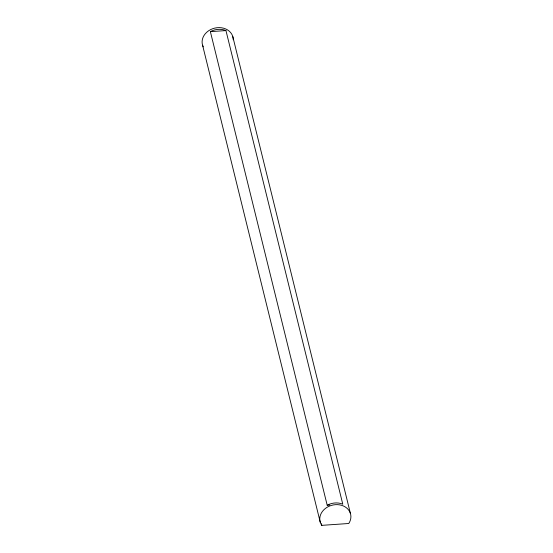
<?xml version="1.0" encoding="UTF-8"?>
<svg xmlns="http://www.w3.org/2000/svg" width="553" height="553" viewBox="0 0 553 553"><rect width="100%" height="100%" fill="white"/><g stroke="black" fill="none" stroke-linecap="round" stroke-linejoin="round"><path stroke-width="0.83" d="M210.375 31.652L225.956 30.581L342.784 504.191A15.719 13.044 -13.9 0 0 327.203 505.262L210.375 31.652A15.719 13.044 -13.9 0 1 225.956 30.581M327.203 505.262L329.664 505.096M321.798 525.35L348.777 523.497A15.719 13.044 -13.9 0 0 335.429 504.668A15.719 13.044 -13.9 0 0 321.798 525.35L321.383 523.67M232.737 36.374L350.408 513.398M202.592 45.263L320.263 522.281M203.234 46.846A15.719 13.044 -13.9 0 1 214.716 28.113A15.719 13.044 -13.9 0 1 233.242 39.747"/></g></svg>
